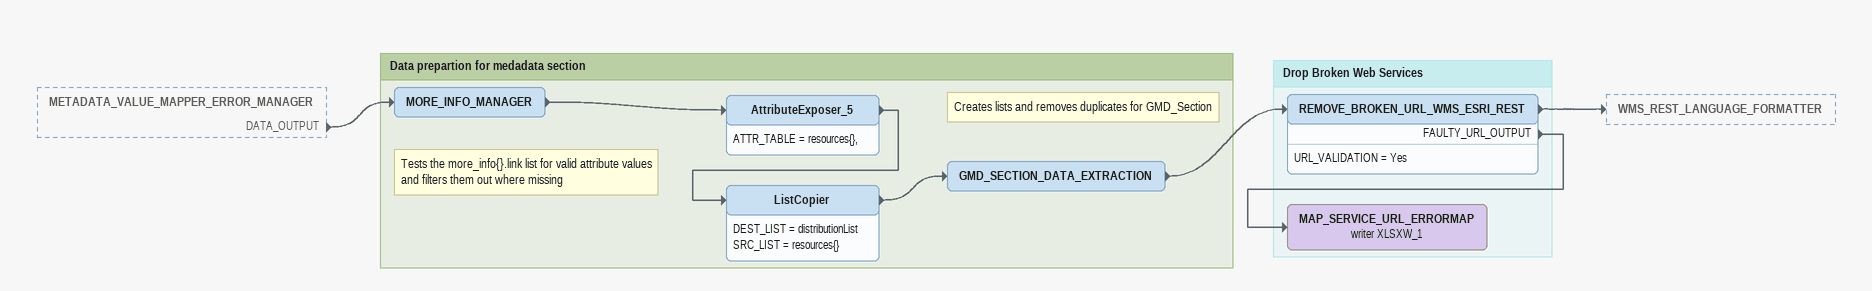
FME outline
METADATA_VALUE_MAPPER_ERROR_MANAGER [outside]
    DATA_OUTPUT -> MORE_INFO_MANAGER

Bookmark: Data prepartion for medadata section
Note: Tests the more_info{}.link list for valid attribute values and filters them out where missing
MORE_INFO_MANAGER
    -> AttributeExposer_5
AttributeExposer_5
    ATTR_TABLE = resources{},
    -> ListCopier
ListCopier
    DEST_LIST = distributionList
    SRC_LIST = resources{}
    -> GMD_SECTION_DATA_EXTRACTION
Note: Creates lists and removes duplicates for GMD_Section
GMD_SECTION_DATA_EXTRACTION
    -> REMOVE_BROKEN_URL_WMS_ESRI_REST

Bookmark: Drop Broken Web Services
REMOVE_BROKEN_URL_WMS_ESRI_REST
    URL_VALIDATION = Yes
    -> WMS_REST_LANGUAGE_FORMATTER
    FAULTY_URL_OUTPUT -> MAP_SERVICE_URL_ERRORMAP (writer XLSXW_1)
MAP_SERVICE_URL_ERRORMAP (writer XLSXW_1)
